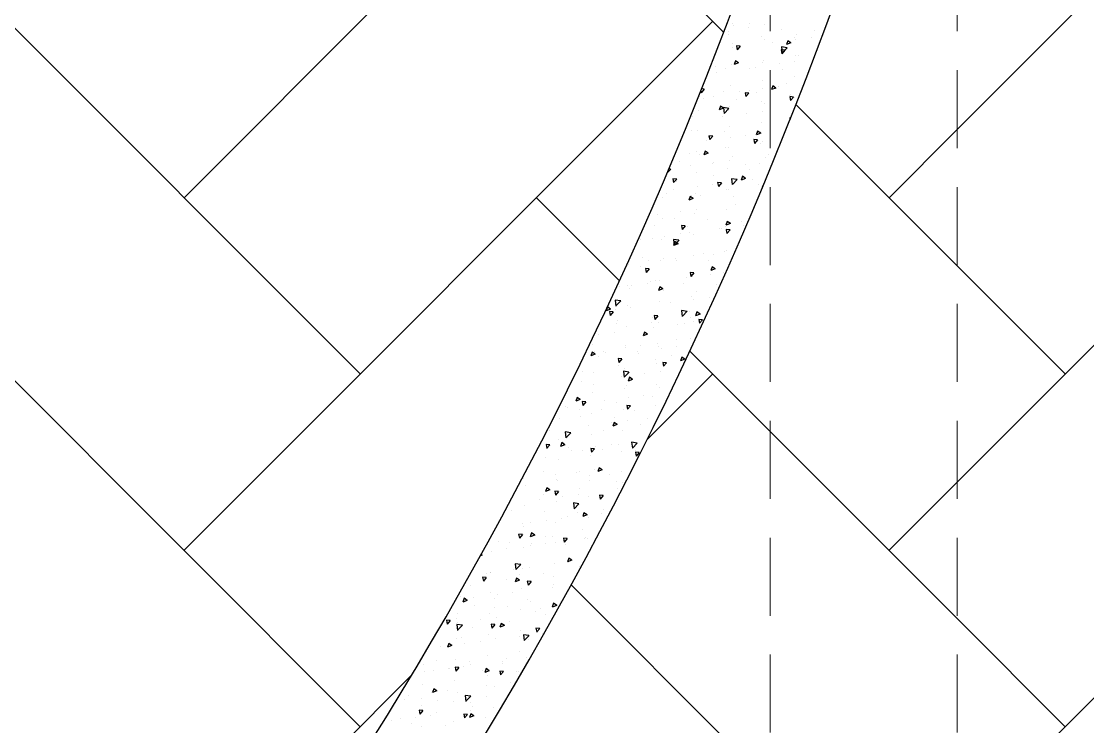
# Model space of a CAD drawing. Header units: millimetres. Extents: x 331487 to 517269, y 198509 to 399936.
# Drawn here: x 413243 to 414955, y 369306 to 370437 of the extents above; entities that cross this region are included whole.
import ezdxf

# ---------------------------------------------------------------- set-up
doc = ezdxf.new("R2010")
doc.units = ezdxf.units.MM
doc.header["$MEASUREMENT"] = 0
doc.linetypes.add('DASHED2', pattern=[0.375, 0.25, -0.125])
doc.layers.add('BEAM', color=1, linetype='Continuous', lineweight=5)
doc.layers.add('COLUMN', color=6, linetype='Continuous')

msp = doc.modelspace()

# ---------------------------------------------------------------- linework, layer by layer
at = {"layer": 'BEAM', "linetype": 'DASHED2', "ltscale": 500}
for p, q in [((414445.1, 371109), (414445.1, 368749)), ((414745.1, 371109), (414745.1, 368749))]:
    msp.add_line(p, q, dxfattribs=at)
at = {"layer": 'BEAM', "color": 253, "linetype": 'Continuous', "ltscale": 750}
for p, q in [((413504.5, 370154.5), (414353, 371003.1)), ((414745.1, 370263.8), (415484.4, 371003.1)), ((413787.3, 369871.7), (412938.8, 370720.2)), ((414370.7, 370419.7), (414070.2, 370720.2)), ((413504.5, 369588.9), (414353, 370437.4)), ((414745.1, 369698.1), (415484.4, 370437.4)), ((414745.1, 370045.3), (414486.5, 370303.9)), ((414635.9, 370154.5), (414745.1, 370263.8)), ((413787.3, 369306), (412938.8, 370154.5)), ((414203.5, 370021.3), (414070.2, 370154.5)), ((414918.7, 369871.7), (414745.1, 370045.3)), ((414445.1, 369779.6), (414316.3, 369908.4)), ((414247.4, 369766.1), (414353, 369871.7)), ((414745.1, 369132.4), (415484.4, 369871.7)), ((414745.1, 369479.6), (414445.1, 369779.6)), ((414635.9, 369588.9), (414745.1, 369698.1)), ((414445.1, 369213.9), (414125.7, 369533.4)), ((414918.7, 369306), (414745.1, 369479.6)), ((413504.5, 369023.2), (413869.7, 369388.4))]:
    msp.add_line(p, q, dxfattribs=at)
at = {"layer": 'COLUMN', "color": 2, "linetype": 'Continuous'}
for p, q in [((414378.4, 370421.7), (414378.4, 370421.7)), ((414385.3, 370434.6), (414385.3, 370434.6)), ((414386.3, 370431.4), (414386.3, 370431.4)), ((414409.9, 370427), (414409.9, 370427)), ((414411.3, 370434.7), (414411.3, 370434.7)), ((414436.7, 370431.7), (414436.7, 370431.7)), ((414463.3, 370424.8), (414463.3, 370424.8)), ((414516.7, 370422.5), (414516.7, 370422.5)), ((414377.6, 370415.8), (414377.6, 370415.8)), ((414431, 370413.6), (414431, 370413.6)), ((414435.4, 370408.4), (414435.4, 370408.4)), ((414473.5, 370406.3), (414471.5, 370400.3)), ((414478.5, 370403), (414473.5, 370406.3)), ((414484.4, 370411.3), (414484.4, 370411.3)), ((414486.1, 370408.6), (414486.1, 370408.6)), ((414487.4, 370415.9), (414487.4, 370415.9)), ((414511.1, 370411.9), (414511.1, 370411.9)), ((414384.1, 370401.3), (414384.1, 370401.3)), ((414385, 370395.3), (414385, 370395.3)), ((414396.9, 370397.5), (414390.9, 370398)), ((414390.9, 370398), (414392.1, 370391.8)), ((414396.9, 370397.5), (414392.1, 370391.8)), ((414448.2, 370403.6), (414448.2, 370403.6)), ((414468.6, 370391.2), (414462.6, 370391.8)), ((414462.6, 370391.8), (414463.8, 370385.5)), ((414463.4, 370396.4), (414464.6, 370386.9)), ((414472.3, 370395), (414463.5, 370396.4)), ((414468.6, 370391.2), (414463.8, 370385.5)), ((414472.4, 370395.1), (414464.6, 370387)), ((414478.5, 370403), (414471.5, 370400.3)), ((414389.5, 370374.1), (414387.5, 370368)), ((414394.5, 370370.7), (414387.5, 370368)), ((414394.5, 370370.7), (414389.5, 370374.1)), ((414432.6, 370372), (414432.6, 370372)), ((414434.2, 370375.1), (414434.2, 370375.1)), ((414484.8, 370372.4), (414484.8, 370372.4)), ((414486.1, 370382.6), (414486.1, 370382.6)), ((414490.9, 370382), (414490.9, 370382)), ((414358.1, 370364.7), (414358.1, 370364.7)), ((414358.7, 370355.8), (414358.7, 370355.8)), ((414374.2, 370362), (414374.2, 370362)), ((414382.9, 370368), (414382.9, 370368)), ((414411.5, 370362.5), (414411.5, 370362.5)), ((414421.9, 370364.1), (414421.9, 370364.1)), ((414459.8, 370369.1), (414459.8, 370369.1)), ((414464.9, 370360.2), (414464.9, 370360.2)), ((414433, 370341.8), (414433, 370341.8)), ((414470.7, 370337), (414470.7, 370337)), ((414484.9, 370349.3), (414484.9, 370349.3)), ((414333.8, 370325.2), (414334.2, 370322.8)), ((414339, 370328.6), (414334.2, 370322.8)), ((414339, 370328.6), (414335.3, 370328.9)), ((414370.5, 370325.1), (414370.5, 370325.1)), ((414381.6, 370334.7), (414381.6, 370334.7)), ((414395.6, 370324.7), (414395.6, 370324.7)), ((414410.8, 370322.3), (414404.8, 370322.8)), ((414404.8, 370322.8), (414405.9, 370316.6)), ((414410.8, 370322.3), (414405.9, 370316.6)), ((414412.4, 370327), (414412.4, 370327)), ((414423.9, 370322.8), (414423.9, 370322.8)), ((414433.4, 370329.7), (414433.4, 370329.7)), ((414449.2, 370333.8), (414447.2, 370327.8)), ((414454.2, 370330.4), (414447.2, 370327.8)), ((414454.2, 370330.4), (414449.2, 370333.8)), ((414458.5, 370333), (414458.5, 370333)), ((414477.3, 370320.6), (414477.3, 370320.6)), ((414332.4, 370316.4), (414332.4, 370316.4)), ((414338.3, 370313.9), (414338.3, 370313.9)), ((414354.1, 370317), (414354.1, 370317)), ((414391.6, 370311.6), (414391.6, 370311.6)), ((414431.8, 370308.5), (414431.8, 370308.5)), ((414436.4, 370305), (414436.4, 370305)), ((414445, 370309.4), (414445, 370309.4)), ((414482.5, 370316), (414476.5, 370316.6)), ((414476.5, 370316.5), (414477.7, 370310.3)), ((414482.5, 370316), (414477.7, 370310.3)), ((414483.7, 370316), (414483.7, 370316)), ((414319.8, 370285), (414319.8, 370285)), ((414329.9, 370295), (414329.9, 370295)), ((414365.2, 370301.5), (414363.2, 370295.5)), ((414370.2, 370298.2), (414363.2, 370295.5)), ((414370.2, 370298.2), (414365.2, 370301.5)), ((414369.3, 370285.3), (414369.3, 370285.3)), ((414370, 370299), (414371.1, 370289.5)), ((414378.9, 370297.6), (414370, 370299)), ((414379, 370297.7), (414371.2, 370289.6)), ((414378.1, 370295), (414378.1, 370295)), ((414380.4, 370301.4), (414380.4, 370301.4)), ((414407.1, 370290.3), (414407.1, 370290.3)), ((414432.2, 370293.5), (414432.2, 370293.5)), ((414379.2, 370268.2), (414379.2, 370268.2)), ((414430.6, 370275.2), (414430.6, 370275.2)), ((414476.7, 370282.4), (414477, 370279.8)), ((414477.9, 370282.2), (414476.7, 370282.4)), ((414318.8, 370262.8), (414318.8, 370262.8)), ((414328.7, 370261.8), (414328.7, 370261.8)), ((414352.9, 370253.4), (414346.9, 370253.9)), ((414346.9, 370253.9), (414348.1, 370247.6)), ((414352.9, 370253.4), (414348.1, 370247.6)), ((414372.2, 370260.5), (414372.2, 370260.5)), ((414380.8, 370250.8), (414380.8, 370250.8)), ((414405.9, 370254.1), (414405.9, 370254.1)), ((414424.9, 370261.3), (414422.8, 370255.2)), ((414429.9, 370257.9), (414422.9, 370255.2)), ((414429.9, 370257.9), (414424.9, 370261.3)), ((414425.5, 370258.3), (414425.5, 370258.3)), ((414469, 370262.4), (414469, 370262.4)), ((414343, 370245.8), (414343, 370245.8)), ((414373.9, 370235.4), (414373.9, 370235.4)), ((414378, 370234.9), (414378, 370234.9)), ((414424.6, 370247.1), (414418.7, 370247.6)), ((414418.7, 370247.6), (414419.8, 370241.3)), ((414424.6, 370247.1), (414419.8, 370241.3)), ((414429.3, 370241.9), (414429.3, 370241.9)), ((414432.3, 370245.4), (414432.3, 370245.4)), ((414315.6, 370225.4), (414315.6, 370225.4)), ((414327.5, 370228.5), (414327.5, 370228.5)), ((414331.2, 370223.1), (414331.2, 370223.1)), ((414340.9, 370229), (414338.8, 370223)), ((414345.8, 370225.7), (414338.8, 370223)), ((414345.8, 370225.7), (414340.9, 370229)), ((414384.6, 370220.9), (414384.6, 370220.9)), ((414437.9, 370218.6), (414437.9, 370218.6)), ((414442.7, 370223), (414442.7, 370223)), ((414285.5, 370200.3), (414280, 370194.5)), ((414285.4, 370200.2), (414282.6, 370200.6)), ((414298.9, 370212), (414298.9, 370212)), ((414316.7, 370206.4), (414316.7, 370206.4)), ((414352.3, 370209.7), (414352.3, 370209.7)), ((414354.5, 370211.4), (414354.5, 370211.4)), ((414376.8, 370201.6), (414376.8, 370201.6)), ((414379.6, 370214.7), (414379.6, 370214.7)), ((414405.6, 370207.5), (414405.6, 370207.5)), ((414412.1, 370200.4), (414412.1, 370200.4)), ((414428.1, 370208.6), (414428.1, 370208.6)), ((414295.1, 370184.4), (414289.1, 370184.9)), ((414289.1, 370184.9), (414290.2, 370178.7)), ((414295.1, 370184.4), (414290.2, 370178.7)), ((414326.3, 370195.2), (414326.3, 370195.2)), ((414353.8, 370190.4), (414353.8, 370190.4)), ((414383.2, 370185), (414384.3, 370175.5)), ((414392.1, 370183.6), (414383.2, 370185)), ((414392.2, 370183.7), (414384.4, 370175.6)), ((414400.5, 370188.8), (414398.5, 370182.7)), ((414405.5, 370185.4), (414398.5, 370182.7)), ((414405.5, 370185.4), (414400.5, 370188.8)), ((414416.4, 370183.5), (414416.4, 370183.5)), ((414290.3, 370166.9), (414290.3, 370166.9)), ((414295.5, 370180.4), (414295.5, 370180.4)), ((414328.2, 370171.9), (414328.2, 370171.9)), ((414353.3, 370175.2), (414353.3, 370175.2)), ((414366.8, 370178.1), (414360.8, 370178.7)), ((414360.8, 370178.7), (414362, 370172.4)), ((414366.8, 370178.1), (414362, 370172.4)), ((414375.6, 370168.3), (414375.6, 370168.3)), ((414377.8, 370168.4), (414377.8, 370168.4)), ((414426.9, 370175.3), (414426.9, 370175.3)), ((414433.2, 370172.3), (414432.5, 370172.4)), ((414432.5, 370172.4), (414432.7, 370171.2)), ((414261.1, 370148.4), (414261.1, 370148.4)), ((414273.1, 370154.4), (414273.1, 370154.4)), ((414279.4, 370160.9), (414279.4, 370160.9)), ((414316.5, 370156.5), (414314.5, 370150.5)), ((414321.5, 370153.2), (414314.5, 370150.5)), ((414321.5, 370153.2), (414316.5, 370156.5)), ((414319.5, 370158.4), (414319.5, 370158.4)), ((414325, 370161.9), (414325, 370161.9)), ((414332.8, 370158.6), (414332.8, 370158.6)), ((414386.2, 370156.4), (414386.2, 370156.4)), ((414301.9, 370132.5), (414301.9, 370132.5)), ((414326.9, 370135.8), (414326.9, 370135.8)), ((414374.3, 370135), (414374.3, 370135)), ((414390.1, 370144.1), (414390.1, 370144.1)), ((414264, 370127.5), (414264, 370127.5)), ((414271.9, 370121.1), (414271.9, 370121.1)), ((414291.8, 370121.2), (414291.8, 370121.2)), ((414323.8, 370128.6), (414323.8, 370128.6)), ((414345.2, 370119), (414345.2, 370119)), ((414376.2, 370116.3), (414374.2, 370110.2)), ((414381.2, 370112.9), (414376.2, 370116.3)), ((414398.6, 370116.7), (414398.6, 370116.7)), ((414259.5, 370110), (414259.5, 370110)), ((414308.9, 370109.2), (414303, 370109.7)), ((414303, 370109.7), (414304.1, 370103.4)), ((414308.9, 370109.2), (414304.1, 370103.5)), ((414312.9, 370107.8), (414312.9, 370107.8)), ((414315.3, 370098.7), (414315.3, 370098.7)), ((414363.8, 370104.7), (414363.8, 370104.7)), ((414366.3, 370105.5), (414366.3, 370105.5)), ((414373.1, 370101.7), (414373.1, 370101.7)), ((414373.7, 370108.7), (414373.7, 370108.7)), ((414381.2, 370112.9), (414374.2, 370110.2)), ((414380.7, 370102.9), (414374.7, 370103.4)), ((414374.7, 370103.4), (414375.8, 370097.2)), ((414380.7, 370102.9), (414375.8, 370097.2)), ((414401.7, 370109.6), (414401.7, 370109.6)), ((414237.7, 370088.1), (414237.7, 370088.1)), ((414257, 370088.7), (414257, 370088.7)), ((414270.7, 370087.8), (414270.7, 370087.8)), ((414275.6, 370093), (414275.6, 370093)), ((414289.8, 370087.6), (414290.9, 370078.1)), ((414298.7, 370086.2), (414289.8, 370087.6)), ((414292.2, 370084), (414290.2, 370078)), ((414297.2, 370080.6), (414290.2, 370078)), ((414298.8, 370086.3), (414291, 370078.2)), ((414297.2, 370080.6), (414292.2, 370084)), ((414300.6, 370096.3), (414300.6, 370096.3)), ((414322.6, 370095.3), (414322.6, 370095.3)), ((414337.5, 370065.2), (414337.5, 370065.2)), ((414353.5, 370063.7), (414353.5, 370063.7)), ((414371.9, 370068.4), (414371.9, 370068.4)), ((414375.4, 370070.2), (414375.4, 370070.2)), ((414218.1, 370047.5), (414218.1, 370047.5)), ((414240, 370058.9), (414240, 370058.9)), ((414249.3, 370053.6), (414249.3, 370053.6)), ((414269.5, 370054.5), (414269.5, 370054.5)), ((414274.3, 370056.9), (414274.3, 370056.9)), ((414293.4, 370056.7), (414293.4, 370056.7)), ((414295.2, 370053.7), (414295.2, 370053.7)), ((414321.4, 370062), (414321.4, 370062)), ((414346.8, 370054.4), (414346.8, 370054.4)), ((414236.9, 370043.7), (414236.9, 370043.7)), ((414251.1, 370040.3), (414245.1, 370040.8)), ((414245.1, 370040.8), (414246.3, 370034.5)), ((414251.1, 370040.3), (414246.3, 370034.5)), ((414322.8, 370034), (414316.8, 370034.5)), ((414316.8, 370034.5), (414318, 370028.2)), ((414322.8, 370034), (414318, 370028.2)), ((414319.2, 370031.8), (414319.2, 370031.8)), ((414320.2, 370028.7), (414320.2, 370028.7)), ((414349.1, 370030.8), (414349.1, 370030.8)), ((414351.9, 370043.7), (414349.9, 370037.7)), ((414356.9, 370040.4), (414349.9, 370037.7)), ((414356.9, 370040.4), (414351.9, 370043.7)), ((414370.7, 370035.1), (414370.7, 370035.1)), ((414202.5, 370011.7), (414202.5, 370011.7)), ((414216.9, 370014.2), (414216.9, 370014.2)), ((414223, 370014.2), (414223, 370014.2)), ((414248, 370017.5), (414248, 370017.5)), ((414252.4, 370019.3), (414252.4, 370019.3)), ((414260.8, 370021.8), (414260.8, 370021.8)), ((414267.9, 370011.5), (414265.8, 370005.4)), ((414272.8, 370008.1), (414267.9, 370011.5)), ((414268.2, 370021.2), (414268.2, 370021.2)), ((414305.8, 370017), (414305.8, 370017)), ((414311.2, 370025.8), (414311.2, 370025.8)), ((414359.2, 370014.8), (414359.2, 370014.8)), ((414220.1, 370008.1), (414220.1, 370008.1)), ((414272.8, 370008.1), (414265.8, 370005.4)), ((414273.5, 370005.9), (414273.5, 370005.9)), ((414319, 369995.4), (414319, 369995.4)), ((414326.9, 370003.6), (414326.9, 370003.6)), ((414347.8, 369994.6), (414347.8, 369994.6)), ((414183.5, 369978.1), (414181.8, 369973.2)), ((414188.8, 369975.9), (414183.9, 369979.2)), ((414196.3, 369990.2), (414197.4, 369980.7)), ((414205.2, 369988.8), (414196.3, 369990.2)), ((414205.3, 369988.9), (414197.5, 369980.8)), ((414215.7, 369980.9), (414215.7, 369980.9)), ((414221.7, 369978), (414221.7, 369978)), ((414267, 369987.9), (414267, 369987.9)), ((414284.9, 369986.3), (414284.9, 369986.3)), ((414322.7, 369991.3), (414322.7, 369991.3)), ((414188.8, 369975.9), (414181.8, 369973.2)), ((414193.2, 369971.3), (414187.3, 369971.8)), ((414187.3, 369971.8), (414188.4, 369965.6)), ((414193.2, 369971.3), (414188.4, 369965.6)), ((414196.7, 369974.7), (414196.7, 369974.7)), ((414256.7, 369962.1), (414256.7, 369962.1)), ((414265, 369965), (414259, 369965.6)), ((414259, 369965.5), (414260.1, 369959.3)), ((414265, 369965), (414260.1, 369959.3)), ((414303, 369973.6), (414304.1, 369964.1)), ((414311.9, 369972.2), (414303, 369973.6)), ((414312, 369972.3), (414304.2, 369964.2)), ((414315, 369972.1), (414315, 369972.1)), ((414317.8, 369962.2), (414317.8, 369962.2)), ((414327.5, 369971.2), (414325.5, 369965.2)), ((414332.5, 369967.9), (414325.5, 369965.2)), ((414332.5, 369967.9), (414327.6, 369971.2)), ((414198.4, 369952.1), (414198.4, 369952.1)), ((414200.7, 369957), (414200.7, 369957)), ((414214.5, 369947.6), (414214.5, 369947.6)), ((414254.1, 369954.8), (414254.1, 369954.8)), ((414258.6, 369946.9), (414258.6, 369946.9)), ((414265.8, 369954.7), (414265.8, 369954.7)), ((414296.4, 369951.9), (414296.4, 369951.9)), ((414307.4, 369952.5), (414307.4, 369952.5)), ((414321.5, 369955.2), (414321.5, 369955.2)), ((414336.7, 369958.8), (414330.7, 369959.3)), ((414330.7, 369959.3), (414331.9, 369953)), ((414336.7, 369958.8), (414331.9, 369953)), ((414170.4, 369935.3), (414170.4, 369935.3)), ((414195.4, 369938.6), (414195.4, 369938.6)), ((414243.5, 369939), (414241.5, 369932.9)), ((414248.5, 369935.6), (414241.5, 369932.9)), ((414248.5, 369935.6), (414243.5, 369939)), ((414294.9, 369927.1), (414294.9, 369927.1)), ((414316.5, 369928.9), (414316.5, 369928.9)), ((414159.7, 369919.6), (414159.7, 369919.6)), ((414213.1, 369917.4), (414213.1, 369917.4)), ((414213.3, 369914.3), (414213.3, 369914.3)), ((414236.6, 369917.1), (414236.6, 369917.1)), ((414264.6, 369921.4), (414264.6, 369921.4)), ((414266.5, 369915.1), (414266.5, 369915.1)), ((414270.1, 369912.4), (414270.1, 369912.4)), ((414295.2, 369915.7), (414295.2, 369915.7)), ((414159.5, 369906.7), (414157.5, 369900.7)), ((414164.5, 369903.4), (414157.5, 369900.7)), ((414164.5, 369903.4), (414159.5, 369906.7)), ((414162.7, 369907.9), (414162.7, 369907.9)), ((414169.1, 369899.1), (414169.1, 369899.1)), ((414178.3, 369907.1), (414178.3, 369907.1)), ((414180.8, 369906.2), (414180.8, 369906.2)), ((414207.1, 369896.1), (414201.1, 369896.6)), ((414201.1, 369896.6), (414202.3, 369890.3)), ((414207.1, 369896.1), (414202.3, 369890.3)), ((414232.3, 369907.4), (414232.3, 369907.4)), ((414234.2, 369903.9), (414234.2, 369903.9)), ((414260.6, 369895.1), (414260.6, 369895.1)), ((414287.5, 369901.7), (414287.5, 369901.7)), ((414303.2, 369898.7), (414301.2, 369892.7)), ((414308.2, 369895.4), (414301.2, 369892.7)), ((414308.2, 369895.4), (414303.2, 369898.7)), ((414143.9, 369875.1), (414143.9, 369875.1)), ((414161.5, 369874.6), (414161.5, 369874.6)), ((414202.2, 369885.1), (414202.2, 369885.1)), ((414209.6, 369876.2), (414210.7, 369866.7)), ((414218.5, 369874.8), (414209.6, 369876.2)), ((414218.6, 369874.9), (414210.8, 369866.8)), ((414212, 369881), (414212, 369881)), ((414263.4, 369888.1), (414263.4, 369888.1)), ((414268.9, 369876.3), (414268.9, 369876.3)), ((414278.8, 369889.8), (414272.9, 369890.3)), ((414272.9, 369890.3), (414274, 369884.1)), ((414278.8, 369889.8), (414274, 369884.1)), ((414142.8, 369859.7), (414142.8, 369859.7)), ((414206, 369868), (414206, 369868)), ((414219.2, 369866.5), (414217.2, 369860.4)), ((414224.2, 369863.1), (414217.2, 369860.4)), ((414224.2, 369863.1), (414219.2, 369866.5)), ((414243.8, 369873), (414243.8, 369873)), ((414160.3, 369841.3), (414160.3, 369841.3)), ((414161.3, 369855.1), (414161.3, 369855.1)), ((414210.8, 369847.7), (414210.8, 369847.7)), ((414214.7, 369852.8), (414214.7, 369852.8)), ((414262.2, 369854.8), (414262.2, 369854.8)), ((414268.1, 369850.6), (414268.1, 369850.6)), ((414135.2, 369834.2), (414133.1, 369828.2)), ((414140.2, 369830.8), (414133.2, 369828.2)), ((414140.2, 369830.8), (414135.2, 369834.2)), ((414149.3, 369827.1), (414143.3, 369827.7)), ((414143.3, 369827.7), (414144.4, 369821.4)), ((414149.3, 369827.1), (414144.4, 369821.4)), ((414179.6, 369828.6), (414179.6, 369828.6)), ((414198.1, 369825.5), (414198.1, 369825.5)), ((414217.5, 369833.6), (414217.5, 369833.6)), ((414242.6, 369836.8), (414242.6, 369836.8)), ((414256.4, 369835.5), (414256.4, 369835.5)), ((414116.5, 369820.3), (414116.5, 369820.3)), ((414120.3, 369817.7), (414120.3, 369817.7)), ((414139.8, 369815.4), (414139.8, 369815.4)), ((414159.1, 369808.1), (414159.1, 369808.1)), ((414173.7, 369815.4), (414173.7, 369815.4)), ((414209.6, 369814.5), (414209.6, 369814.5)), ((414221, 369820.9), (414215, 369821.4)), ((414215, 369821.4), (414216.2, 369815.1)), ((414221, 369820.9), (414216.2, 369815.1)), ((414227.1, 369813.2), (414227.1, 369813.2)), ((414261, 369821.5), (414261, 369821.5)), ((414107.2, 369800.6), (414107.2, 369800.6)), ((414141.4, 369804.2), (414141.4, 369804.2)), ((414153.3, 369789.1), (414153.3, 369789.1)), ((414191.2, 369794.1), (414191.2, 369794.1)), ((414194.9, 369793.9), (414192.8, 369787.9)), ((414199.8, 369790.6), (414192.8, 369787.9)), ((414194.8, 369802), (414194.8, 369802)), ((414199.8, 369790.6), (414194.9, 369793.9)), ((414216.2, 369797.4), (414216.2, 369797.4)), ((414236.3, 369790.5), (414236.3, 369790.5)), ((414248.2, 369799.7), (414248.2, 369799.7)), ((414090.2, 369780.8), (414090.2, 369780.8)), ((414116.1, 369778.8), (414117.2, 369769.3)), ((414125, 369777.4), (414116.1, 369778.8)), ((414125.1, 369777.5), (414117.3, 369769.4)), ((414157.9, 369774.8), (414157.9, 369774.8)), ((414178, 369780.4), (414178, 369780.4)), ((414208.4, 369781.2), (414208.4, 369781.2)), ((414091.4, 369758.2), (414085.4, 369758.7)), ((414085.4, 369758.7), (414086.6, 369752.4)), ((414091.4, 369758.2), (414086.6, 369752.5)), ((414105.9, 369767.3), (414105.9, 369767.3)), ((414110.8, 369761.7), (414108.8, 369755.6)), ((414115.8, 369758.3), (414108.8, 369755.6)), ((414115.8, 369758.3), (414110.8, 369761.7)), ((414119.7, 369770.4), (414119.7, 369770.4)), ((414164.9, 369754.7), (414164.9, 369754.7)), ((414189.9, 369758), (414189.9, 369758)), ((414201.9, 369758.5), (414201.9, 369758.5)), ((414222.8, 369762.3), (414223.9, 369752.8)), ((414231.7, 369760.9), (414222.8, 369762.3)), ((414231.8, 369761), (414224, 369752.9)), ((414085.3, 369738.5), (414085.3, 369738.5)), ((414121.9, 369753.1), (414121.9, 369753.1)), ((414127, 369749.7), (414127, 369749.7)), ((414143.6, 369748.5), (414143.6, 369748.5)), ((414156.7, 369741.5), (414156.7, 369741.5)), ((414163.1, 369751.9), (414157.2, 369752.4)), ((414157.2, 369752.4), (414158.3, 369746.2)), ((414163.1, 369751.9), (414158.3, 369746.2)), ((414175.3, 369750.9), (414175.3, 369750.9)), ((414207.2, 369747.9), (414207.2, 369747.9)), ((414228.7, 369748.6), (414228.7, 369748.6)), ((414234.9, 369745.7), (414228.9, 369746.2)), ((414228.9, 369746.2), (414230, 369739.9)), ((414234.9, 369745.7), (414230, 369739.9)), ((414104.7, 369734), (414104.7, 369734)), ((414170.5, 369721.4), (414168.5, 369715.4)), ((414175.5, 369718.1), (414170.5, 369721.4)), ((414226.8, 369726.8), (414226.8, 369726.8)), ((414048.7, 369704.6), (414048.7, 369704.6)), ((414081, 369715.7), (414081, 369715.7)), ((414100.7, 369710.2), (414100.7, 369710.2)), ((414134.3, 369713.5), (414134.3, 369713.5)), ((414138.6, 369715.2), (414138.6, 369715.2)), ((414155.4, 369708.2), (414155.4, 369708.2)), ((414163.6, 369718.5), (414163.6, 369718.5)), ((414175.5, 369718.1), (414168.5, 369715.4)), ((414187.7, 369711.2), (414187.7, 369711.2)), ((414206, 369714.6), (414206, 369714.6)), ((414052.2, 369693.6), (414052.2, 369693.6)), ((414086.5, 369689.2), (414084.5, 369683.1)), ((414091.5, 369685.8), (414084.5, 369683.1)), ((414091.5, 369685.8), (414086.5, 369689.2)), ((414102, 369702.3), (414102, 369702.3)), ((414103.5, 369700.7), (414103.5, 369700.7)), ((414139.5, 369688.8), (414139.5, 369688.8)), ((414155.4, 369700.1), (414155.4, 369700.1)), ((414197.8, 369698.8), (414197.8, 369698.8)), ((414200.5, 369687.4), (414200.5, 369687.4)), ((414208.8, 369697.8), (414208.8, 369697.8)), ((414074.4, 369670.8), (414074.4, 369670.8)), ((414081.2, 369678.8), (414081.2, 369678.8)), ((414105.3, 369683), (414099.3, 369683.5)), ((414099.3, 369683.5), (414100.5, 369677.2)), ((414105.3, 369683), (414100.5, 369677.2)), ((414112.3, 369675.8), (414112.3, 369675.8)), ((414137.3, 369679.1), (414137.3, 369679.1)), ((414154.2, 369674.9), (414154.2, 369674.9)), ((414177, 369676.7), (414171, 369677.2)), ((414171, 369677.2), (414172.2, 369671)), ((414177, 369676.7), (414172.2, 369671)), ((414029.2, 369653.5), (414029.2, 369653.5)), ((414051, 369660.4), (414051, 369660.4)), ((414102.3, 369667.4), (414102.3, 369667.4)), ((414129.4, 369664.8), (414130.5, 369655.3)), ((414138.3, 369663.5), (414129.4, 369664.8)), ((414138.3, 369663.6), (414130.6, 369655.4)), ((414177.7, 369653.8), (414177.7, 369653.8)), ((414082.6, 369651.2), (414082.6, 369651.2)), ((414086, 369636.3), (414086, 369636.3)), ((414111, 369639.6), (414111, 369639.6)), ((414119.4, 369643.8), (414119.4, 369643.8)), ((414135.9, 369649), (414135.9, 369649)), ((414146.2, 369648.9), (414144.2, 369642.9)), ((414151.2, 369645.6), (414144.2, 369642.9)), ((414151.2, 369645.6), (414146.2, 369648.9)), ((414153, 369641.6), (414153, 369641.6)), ((414174.2, 369648), (414174.2, 369648)), ((414048.1, 369631.4), (414048.1, 369631.4)), ((414049.7, 369627.1), (414049.7, 369627.1)), ((414061, 369633.8), (414061, 369633.8)), ((414101.1, 369634.1), (414101.1, 369634.1)), ((414143.3, 369621.9), (414143.3, 369621.9)), ((414009.3, 369602.6), (414009.3, 369602.6)), ((414026.7, 369601.8), (414026.7, 369601.8)), ((414041.4, 369614.6), (414042.6, 369608.3)), ((414047.4, 369614), (414041.5, 369614.6)), ((414041.6, 369613.8), (414041.6, 369613.8)), ((414047.4, 369614), (414042.6, 369608.3)), ((414062.2, 369616.7), (414060.2, 369610.6)), ((414067.2, 369613.3), (414060.2, 369610.6)), ((414067.2, 369613.3), (414062.2, 369616.7)), ((414062.7, 369600.4), (414062.7, 369600.4)), ((414084.7, 369600.2), (414084.7, 369600.2)), ((414085, 369611.8), (414085, 369611.8)), ((414095, 369611.6), (414095, 369611.6)), ((414099.9, 369600.8), (414099.9, 369600.8)), ((414119.2, 369607.8), (414113.2, 369608.3)), ((414113.2, 369608.3), (414114.3, 369602)), ((414119.2, 369607.8), (414114.3, 369602)), ((414147.9, 369608.5), (414147.9, 369608.5)), ((414148.3, 369609.3), (414148.3, 369609.3)), ((414151.8, 369608.3), (414151.8, 369608.3)), ((413998, 369587.4), (413998, 369587.4)), ((414021.8, 369591.9), (414021.8, 369591.9)), ((414048.5, 369593.8), (414048.5, 369593.8)), ((414059.7, 369596.9), (414059.7, 369596.9)), ((414116.1, 369598.1), (414116.1, 369598.1)), ((413983.1, 369581), (413980.2, 369579.9)), ((413983.1, 369581), (413981.4, 369582.2)), ((414035.9, 369567.4), (414037, 369557.9)), ((414044.8, 369566), (414035.9, 369567.4)), ((414044.9, 369566.1), (414037.1, 369558)), ((414098.6, 369567.5), (414098.6, 369567.5)), ((414121.9, 369576.4), (414119.8, 369570.4)), ((414126.8, 369573), (414119.8, 369570.4)), ((414121.6, 369569.1), (414121.6, 369569.1)), ((414126.8, 369573), (414121.9, 369576.4)), ((413989.8, 369551.5), (413989.8, 369551.5)), ((413995.5, 369552.5), (413995.5, 369552.5)), ((413996.8, 369554.1), (413996.8, 369554.1)), ((414033.4, 369557.5), (414033.4, 369557.5)), ((414043.2, 369549.3), (414043.2, 369549.3)), ((414047.3, 369560.5), (414047.3, 369560.5)), ((414058.4, 369560.8), (414058.4, 369560.8)), ((414080.9, 369552.2), (414080.9, 369552.2)), ((414139.2, 369562.2), (414139.2, 369562.2)), ((413964.2, 369532.2), (413964.2, 369532.2)), ((413989.6, 369545.1), (413983.6, 369545.6)), ((413983.6, 369545.6), (413984.8, 369539.3)), ((413989.6, 369545.1), (413984.8, 369539.3)), ((414022.6, 369542.2), (414022.6, 369542.2)), ((414037.8, 369544.1), (414035.8, 369538.1)), ((414042.8, 369540.8), (414035.8, 369538.1)), ((414042.8, 369540.8), (414037.9, 369544.1)), ((414061.3, 369538.8), (414055.3, 369539.3)), ((414055.3, 369539.3), (414056.5, 369533.1)), ((414061.3, 369538.8), (414056.5, 369533.1)), ((414096.6, 369547), (414096.6, 369547)), ((414097.4, 369534.2), (414097.4, 369534.2)), ((413995.6, 369520.8), (413995.6, 369520.8)), ((414007.1, 369518), (414007.1, 369518)), ((414032.1, 369521.3), (414032.1, 369521.3)), ((414046.1, 369527.2), (414046.1, 369527.2)), ((414095.3, 369529.6), (414095.3, 369529.6)), ((413943.6, 369513.3), (413943.6, 369513.3)), ((413948.8, 369514.1), (413948.8, 369514.1)), ((413953.8, 369511.9), (413951.8, 369505.8)), ((413958.8, 369508.5), (413951.8, 369505.8)), ((413958.8, 369508.5), (413953.8, 369511.9)), ((413969.2, 369513), (413969.2, 369513)), ((413969.9, 369500.7), (413969.9, 369500.7)), ((414002.2, 369511.9), (414002.2, 369511.9)), ((414023.3, 369498.5), (414023.3, 369498.5)), ((414055.6, 369509.6), (414055.6, 369509.6)), ((414060.8, 369507.2), (414060.8, 369507.2)), ((414097.5, 369503.9), (414095.5, 369497.8)), ((414102.5, 369500.5), (414095.5, 369497.8)), ((414096.2, 369501), (414096.2, 369501)), ((414102.5, 369500.5), (414097.5, 369503.9)), ((414109, 369507.4), (414109, 369507.4)), ((413944.1, 369487.1), (413944.1, 369487.1)), ((413994.4, 369487.5), (413994.4, 369487.5)), ((414002.4, 369497.2), (414002.4, 369497.2)), ((414005.8, 369481.9), (414005.8, 369481.9)), ((414044.9, 369493.9), (414044.9, 369493.9)), ((414068.9, 369490.2), (414068.9, 369490.2)), ((414076.7, 369496.2), (414076.7, 369496.2)), ((414084.7, 369485.2), (414084.7, 369485.2)), ((413925.7, 369476.7), (413926.9, 369470.4)), ((413931.7, 369476.2), (413925.8, 369476.7)), ((413931.7, 369476.2), (413926.9, 369470.4)), ((413942.4, 369480), (413942.4, 369480)), ((413942.4, 369470), (413943.5, 369460.5)), ((413951.3, 369468.6), (413942.4, 369470)), ((413942.9, 369473.6), (413942.9, 369473.6)), ((413951.4, 369468.7), (413943.6, 369460.6)), ((413968.1, 369465.2), (413968.1, 369465.2)), ((413980.8, 369478.6), (413980.8, 369478.6)), ((414003.5, 369469.9), (413997.5, 369470.4)), ((413997.5, 369470.4), (413998.6, 369464.1)), ((414003.5, 369469.9), (413998.6, 369464.1)), ((414013.5, 369471.6), (414011.5, 369465.6)), ((414018.5, 369468.3), (414011.5, 369465.6)), ((414018.5, 369468.3), (414013.5, 369471.6)), ((414026.4, 369475.2), (414026.4, 369475.2)), ((414075.2, 369463.6), (414069.2, 369464.1)), ((414069.2, 369464.1), (414070.4, 369457.8)), ((414075.2, 369463.6), (414070.4, 369457.9)), ((413909.8, 369455.2), (413909.8, 369455.2)), ((413941.2, 369446.7), (413941.2, 369446.7)), ((413950.4, 369449.6), (413950.4, 369449.6)), ((413993.1, 369454.2), (413993.1, 369454.2)), ((414003.8, 369447.4), (414003.8, 369447.4)), ((414042.6, 369450.8), (414042.6, 369450.8)), ((414043.7, 369460.6), (414043.7, 369460.6)), ((414049.2, 369453.5), (414050.3, 369444)), ((414058, 369452.1), (414049.2, 369453.5)), ((414058.1, 369452.2), (414050.3, 369444.1)), ((414080.5, 369455.7), (414080.5, 369455.7)), ((413916.6, 369434.2), (413916.6, 369434.2)), ((413929.5, 369439.4), (413927.5, 369433.3)), ((413934.5, 369436), (413927.5, 369433.3)), ((413934.5, 369436), (413929.5, 369439.4)), ((413954.5, 369439.1), (413954.5, 369439.1)), ((413979.5, 369442.4), (413979.5, 369442.4)), ((414057.2, 369445.1), (414057.2, 369445.1)), ((413909.5, 369412.2), (413909.5, 369412.2)), ((413940, 369413.4), (413940, 369413.4)), ((413991.9, 369420.9), (413991.9, 369420.9)), ((414022.3, 369415.5), (414022.3, 369415.5)), ((414042.4, 369427.3), (414042.4, 369427.3)), ((414054.2, 369416.3), (414054.2, 369416.3)), ((413888.6, 369406.4), (413888.6, 369406.4)), ((413905.6, 369395.5), (413905.6, 369395.5)), ((413928.1, 369399.7), (413928.1, 369399.7)), ((413930.6, 369398.8), (413930.6, 369398.8)), ((413945.6, 369400.9), (413939.6, 369401.5)), ((413939.6, 369401.4), (413940.8, 369395.2)), ((413945.6, 369400.9), (413940.8, 369395.2)), ((413953.2, 369403), (413953.2, 369403)), ((413962.8, 369410), (413962.8, 369410)), ((413963.9, 369405.5), (413963.9, 369405.5)), ((413983.9, 369396.5), (413983.9, 369396.5)), ((413989.2, 369399.1), (413987.2, 369393.1)), ((413994.2, 369395.8), (413987.2, 369393.1)), ((413994.2, 369395.8), (413989.2, 369399.1)), ((414011.3, 369395.2), (414012.5, 369388.9)), ((414017.3, 369394.7), (414011.4, 369395.2)), ((414016.2, 369407.7), (414016.2, 369407.7)), ((414016.3, 369411.3), (414016.3, 369411.3)), ((413890.3, 369394.7), (413890.3, 369394.7)), ((413938.8, 369380.1), (413938.8, 369380.1)), ((413990.7, 369387.6), (413990.7, 369387.6)), ((414017.3, 369394.7), (414012.5, 369388.9)), ((414037.3, 369394.3), (414037.3, 369394.3)), ((414041.2, 369394), (414041.2, 369394)), ((413887.4, 369373.1), (413887.4, 369373.1)), ((413905.2, 369366.9), (413903.1, 369360.8)), ((413910.1, 369363.5), (413903.1, 369360.8)), ((413910.1, 369363.5), (413905.2, 369366.9)), ((413926.9, 369363.6), (413926.9, 369363.6)), ((413990, 369371.9), (413990, 369371.9)), ((414002.1, 369370.5), (414002.1, 369370.5)), ((414027.9, 369376.9), (414027.9, 369376.9)), ((413857.7, 369349.9), (413857.7, 369349.9)), ((413864, 369355.3), (413864, 369355.3)), ((413885.5, 369350.5), (413885.5, 369350.5)), ((413901.8, 369360.3), (413901.8, 369360.3)), ((413911.1, 369347.7), (413911.1, 369347.7)), ((413937.6, 369346.9), (413937.6, 369346.9)), ((413943.8, 369360.5), (413943.8, 369360.5)), ((413955.7, 369356.1), (413956.8, 369346.6)), ((413964.6, 369354.7), (413955.7, 369356.1)), ((413964.7, 369354.8), (413956.9, 369346.7)), ((413964.5, 369345.4), (413964.5, 369345.4)), ((413989.5, 369354.3), (413989.5, 369354.3)), ((413887.8, 369332), (413881.8, 369332.5)), ((413881.8, 369332.5), (413882.9, 369326.2)), ((413887.8, 369332), (413882.9, 369326.2)), ((413886.2, 369339.8), (413886.2, 369339.8)), ((413909.5, 369328.6), (413909.5, 369328.6)), ((413964.9, 369326.6), (413962.8, 369320.6)), ((413963.7, 369332.4), (413963.7, 369332.4)), ((413969.8, 369323.2), (413964.9, 369326.6)), ((413967.8, 369338.6), (413967.8, 369338.6)), ((414001.6, 369337.4), (414001.6, 369337.4)), ((413837.7, 369315.8), (413837.7, 369315.8)), ((413851.1, 369318.5), (413851.1, 369318.5)), ((413870.1, 369310.3), (413870.1, 369310.3)), ((413875.5, 369320.8), (413875.5, 369320.8)), ((413900.6, 369324.1), (413900.6, 369324.1)), ((413936.3, 369313.6), (413936.3, 369313.6)), ((413959.5, 369325.7), (413953.5, 369326.2)), ((413953.5, 369326.2), (413954.7, 369320)), ((413959.5, 369325.7), (413954.7, 369320)), ((413969.8, 369323.2), (413962.8, 369320.6)), ((413988.3, 369321.1), (413988.3, 369321.1)), ((413885, 369306.5), (413885, 369306.5)), ((413923.5, 369308), (413923.5, 369308))]:
    msp.add_line(p, q, dxfattribs=at)
at = {"layer": 'COLUMN'}
for centre, radius, start, end in [((408274, 372743.8), 6524.6, 319.90414, 345.75539), ((408274.2, 372743.5), 6674.2, 319.95862, 345.82397)]:
    msp.add_arc(centre, radius, start, end, dxfattribs=at)

doc.saveas('drawing.dxf')
